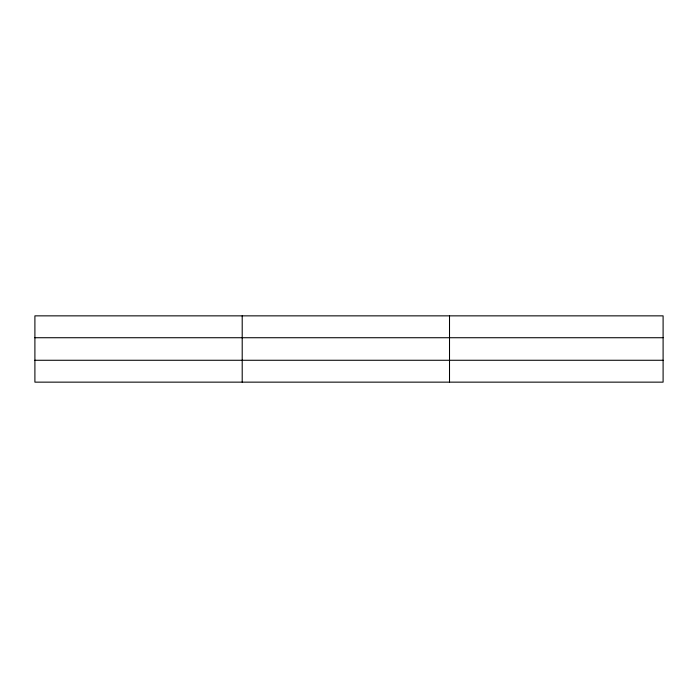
<?xml version="1.0" encoding="UTF-8"?>
<svg xmlns="http://www.w3.org/2000/svg" width="698" height="698" viewBox="0 0 698 698"><rect width="100%" height="100%" fill="white"/><g stroke="black" fill="none" stroke-linecap="round" stroke-linejoin="round"><path stroke-width="1.05" d="M242.206 315.854L242.206 382.146M449.512 315.854L449.512 382.146M663.1 337.727L663.1 315.854L34.9 315.854L34.9 382.146L663.1 382.146L663.1 337.727L34.9 337.727M34.9 360.273L663.1 360.273"/></g></svg>
